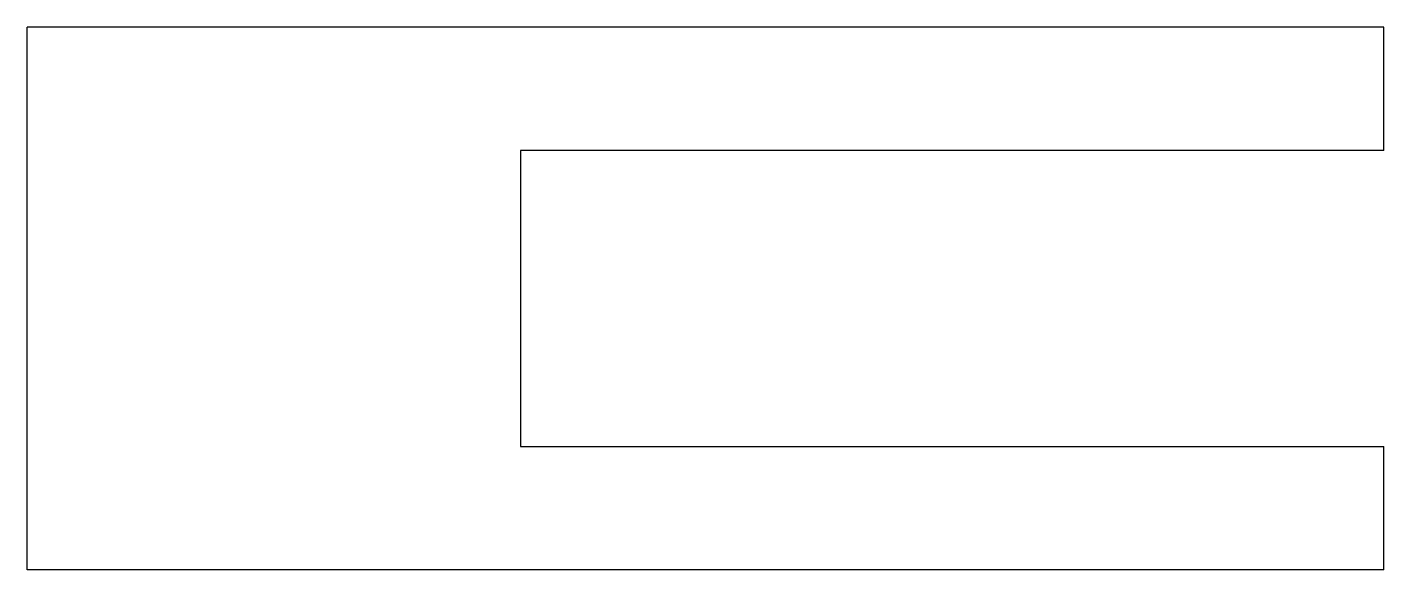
# Model space of a CAD drawing. Header units: metres. Extents: x -40 to 15, y -22 to 0.
import ezdxf

# ---------------------------------------------------------------- set-up
doc = ezdxf.new("R2010")
doc.units = ezdxf.units.M

msp = doc.modelspace()

# ---------------------------------------------------------------- linework, layer by layer
for points in [[(15, 0), (13.9, 0), (12.8, 0), (11.7, 0), (10.6, 0), (9.5, 0), (8.4, 0), (7.3, 0), (6.2, 0), (5.1, 0), (4, 0), (2.9, 0), (1.8, 0), (0.7, 0), (-0.4, 0), (-1.5, 0), (-2.6, 0), (-3.7, 0), (-4.8, 0), (-5.9, 0), (-7, 0), (-8.1, 0), (-9.2, 0), (-10.3, 0), (-11.4, 0), (-12.5, 0), (-13.6, 0), (-14.7, 0), (-15.8, 0), (-16.9, 0), (-18, 0), (-19.1, 0), (-20.2, 0), (-21.3, 0), (-22.4, 0), (-23.5, 0), (-24.6, 0), (-25.7, 0), (-26.8, 0), (-27.9, 0), (-29, 0), (-30.1, 0), (-31.2, 0), (-32.3, 0), (-33.4, 0), (-34.5, 0), (-35.6, 0), (-36.7, 0), (-37.8, 0), (-38.9, 0), (-40, 0)], [(-40, -22), (-40, -21.56), (-40, -21.12), (-40, -20.68), (-40, -20.24), (-40, -19.8), (-40, -19.36), (-40, -18.92), (-40, -18.48), (-40, -18.04), (-40, -17.6), (-40, -17.16), (-40, -16.72), (-40, -16.28), (-40, -15.84), (-40, -15.4), (-40, -14.96), (-40, -14.52), (-40, -14.08), (-40, -13.64), (-40, -13.2), (-40, -12.76), (-40, -12.32), (-40, -11.88), (-40, -11.44), (-40, -11), (-40, -10.56), (-40, -10.12), (-40, -9.68), (-40, -9.24), (-40, -8.8), (-40, -8.36), (-40, -7.92), (-40, -7.48), (-40, -7.04), (-40, -6.6), (-40, -6.16), (-40, -5.72), (-40, -5.28), (-40, -4.84), (-40, -4.4), (-40, -3.96), (-40, -3.52), (-40, -3.08), (-40, -2.64), (-40, -2.2), (-40, -1.76), (-40, -1.32), (-40, -0.88), (-40, -0.44), (-40, 0)], [(15, -5), (15, -4.9), (15, -4.8), (15, -4.7), (15, -4.6), (15, -4.5), (15, -4.4), (15, -4.3), (15, -4.2), (15, -4.1), (15, -4), (15, -3.9), (15, -3.8), (15, -3.7), (15, -3.6), (15, -3.5), (15, -3.4), (15, -3.3), (15, -3.2), (15, -3.1), (15, -3), (15, -2.9), (15, -2.8), (15, -2.7), (15, -2.6), (15, -2.5), (15, -2.4), (15, -2.3), (15, -2.2), (15, -2.1), (15, -2), (15, -1.9), (15, -1.8), (15, -1.7), (15, -1.6), (15, -1.5), (15, -1.4), (15, -1.3), (15, -1.2), (15, -1.1), (15, -1), (15, -0.9), (15, -0.8), (15, -0.7), (15, -0.6), (15, -0.5), (15, -0.4), (15, -0.3), (15, -0.2), (15, -0.1), (15, 0)], [(15, -5), (14.3, -5), (13.6, -5), (12.9, -5), (12.2, -5), (11.5, -5), (10.8, -5), (10.1, -5), (9.4, -5), (8.7, -5), (8, -5), (7.3, -5), (6.6, -5), (5.9, -5), (5.2, -5), (4.5, -5), (3.8, -5), (3.1, -5), (2.4, -5), (1.7, -5), (1, -5), (0.3, -5), (-0.4, -5), (-1.1, -5), (-1.8, -5), (-2.5, -5), (-3.2, -5), (-3.9, -5), (-4.6, -5), (-5.3, -5), (-6, -5), (-6.7, -5), (-7.4, -5), (-8.1, -5), (-8.8, -5), (-9.5, -5), (-10.2, -5), (-10.9, -5), (-11.6, -5), (-12.3, -5), (-13, -5), (-13.7, -5), (-14.4, -5), (-15.1, -5), (-15.8, -5), (-16.5, -5), (-17.2, -5), (-17.9, -5), (-18.6, -5), (-19.3, -5), (-20, -5)], [(-20, -5), (-20, -5.24), (-20, -5.48), (-20, -5.72), (-20, -5.96), (-20, -6.2), (-20, -6.44), (-20, -6.68), (-20, -6.92), (-20, -7.16), (-20, -7.4), (-20, -7.64), (-20, -7.88), (-20, -8.12), (-20, -8.36), (-20, -8.6), (-20, -8.84), (-20, -9.08), (-20, -9.32), (-20, -9.56), (-20, -9.8), (-20, -10.04), (-20, -10.28), (-20, -10.52), (-20, -10.76), (-20, -11), (-20, -11.24), (-20, -11.48), (-20, -11.72), (-20, -11.96), (-20, -12.2), (-20, -12.44), (-20, -12.68), (-20, -12.92), (-20, -13.16), (-20, -13.4), (-20, -13.64), (-20, -13.88), (-20, -14.12), (-20, -14.36), (-20, -14.6), (-20, -14.84), (-20, -15.08), (-20, -15.32), (-20, -15.56), (-20, -15.8), (-20, -16.04), (-20, -16.28), (-20, -16.52), (-20, -16.76), (-20, -17)], [(-20, -17), (-19.3, -17), (-18.6, -17), (-17.9, -17), (-17.2, -17), (-16.5, -17), (-15.8, -17), (-15.1, -17), (-14.4, -17), (-13.7, -17), (-13, -17), (-12.3, -17), (-11.6, -17), (-10.9, -17), (-10.2, -17), (-9.5, -17), (-8.8, -17), (-8.1, -17), (-7.4, -17), (-6.7, -17), (-6, -17), (-5.3, -17), (-4.6, -17), (-3.9, -17), (-3.2, -17), (-2.5, -17), (-1.8, -17), (-1.1, -17), (-0.4, -17), (0.3, -17), (1, -17), (1.7, -17), (2.4, -17), (3.1, -17), (3.8, -17), (4.5, -17), (5.2, -17), (5.9, -17), (6.6, -17), (7.3, -17), (8, -17), (8.7, -17), (9.4, -17), (10.1, -17), (10.8, -17), (11.5, -17), (12.2, -17), (12.9, -17), (13.6, -17), (14.3, -17), (15, -17)], [(15, -22), (15, -21.9), (15, -21.8), (15, -21.7), (15, -21.6), (15, -21.5), (15, -21.4), (15, -21.3), (15, -21.2), (15, -21.1), (15, -21), (15, -20.9), (15, -20.8), (15, -20.7), (15, -20.6), (15, -20.5), (15, -20.4), (15, -20.3), (15, -20.2), (15, -20.1), (15, -20), (15, -19.9), (15, -19.8), (15, -19.7), (15, -19.6), (15, -19.5), (15, -19.4), (15, -19.3), (15, -19.2), (15, -19.1), (15, -19), (15, -18.9), (15, -18.8), (15, -18.7), (15, -18.6), (15, -18.5), (15, -18.4), (15, -18.3), (15, -18.2), (15, -18.1), (15, -18), (15, -17.9), (15, -17.8), (15, -17.7), (15, -17.6), (15, -17.5), (15, -17.4), (15, -17.3), (15, -17.2), (15, -17.1), (15, -17)], [(15, -22), (13.9, -22), (12.8, -22), (11.7, -22), (10.6, -22), (9.5, -22), (8.4, -22), (7.3, -22), (6.2, -22), (5.1, -22), (4, -22), (2.9, -22), (1.8, -22), (0.7, -22), (-0.4, -22), (-1.5, -22), (-2.6, -22), (-3.7, -22), (-4.8, -22), (-5.9, -22), (-7, -22), (-8.1, -22), (-9.2, -22), (-10.3, -22), (-11.4, -22), (-12.5, -22), (-13.6, -22), (-14.7, -22), (-15.8, -22), (-16.9, -22), (-18, -22), (-19.1, -22), (-20.2, -22), (-21.3, -22), (-22.4, -22), (-23.5, -22), (-24.6, -22), (-25.7, -22), (-26.8, -22), (-27.9, -22), (-29, -22), (-30.1, -22), (-31.2, -22), (-32.3, -22), (-33.4, -22), (-34.5, -22), (-35.6, -22), (-36.7, -22), (-37.8, -22), (-38.9, -22), (-40, -22)]]:
    msp.add_lwpolyline(points)

doc.saveas('drawing.dxf')
